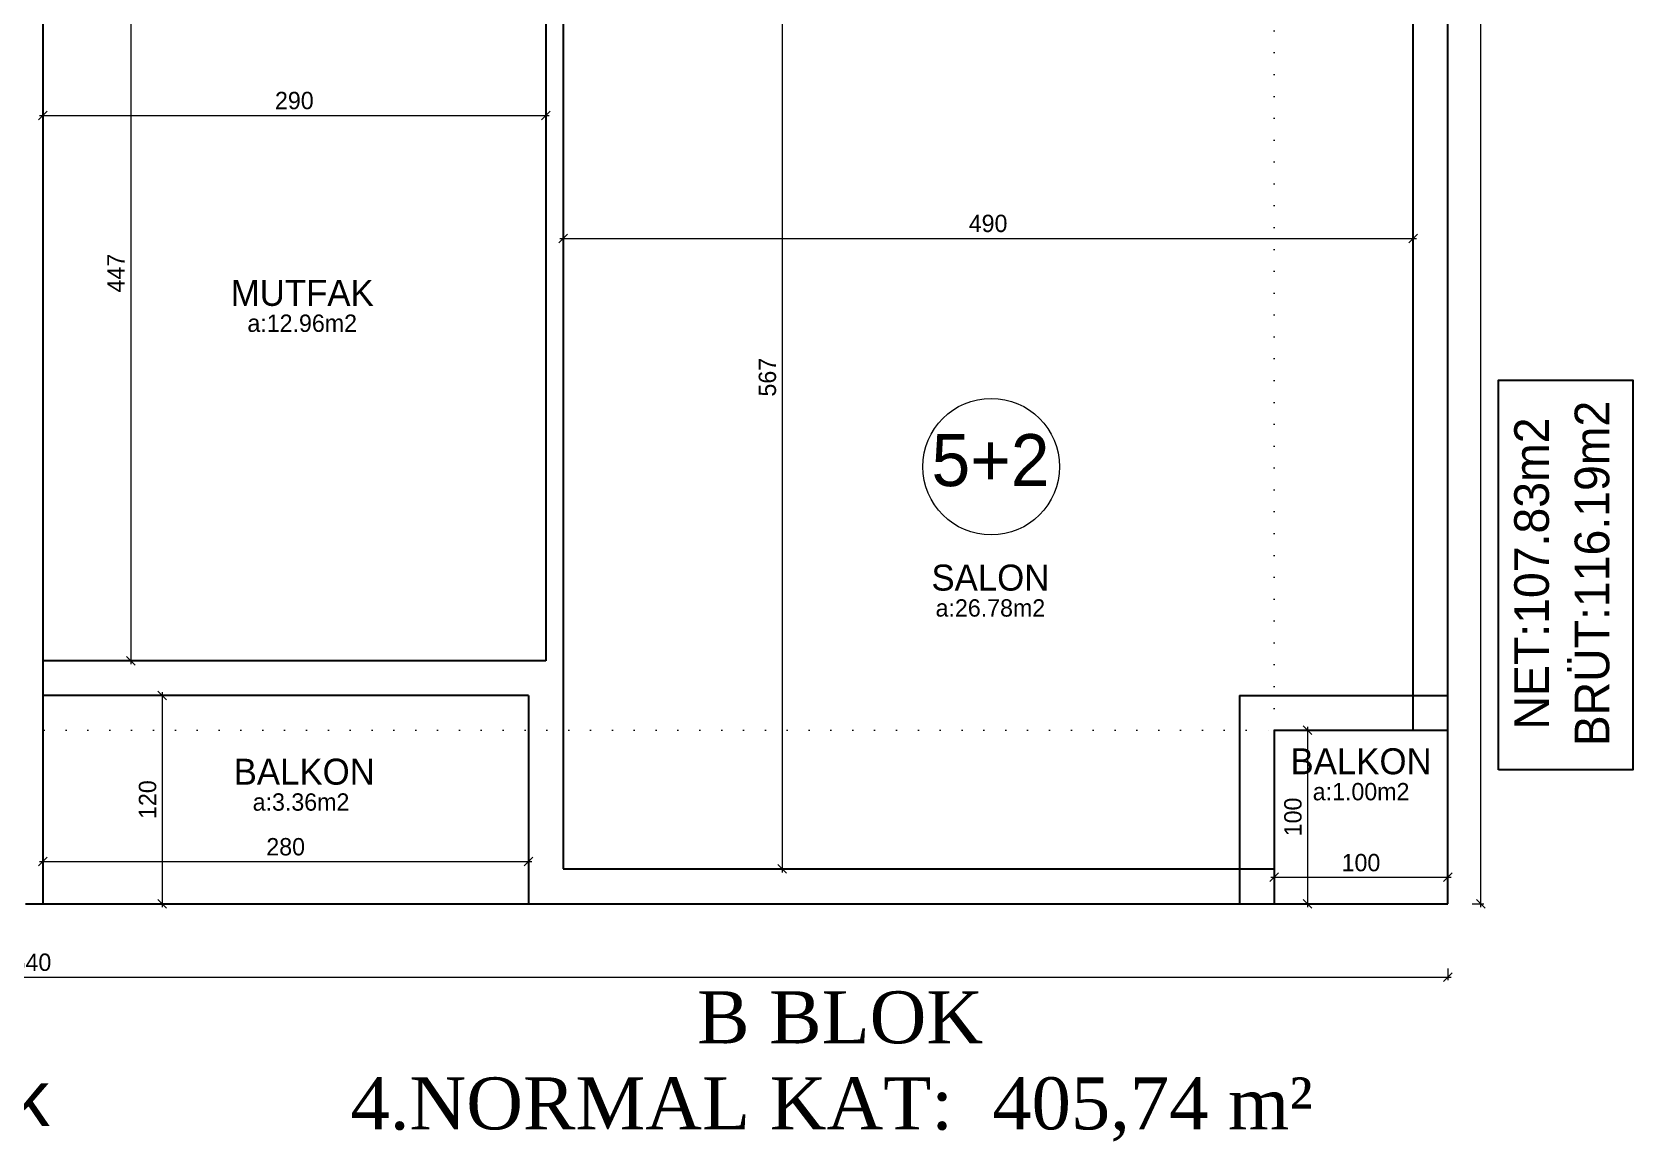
# Model space of a CAD drawing. Header units: centimetres. Extents: x 562865 to 1310255, y -148070 to 32737.
# Drawn here: x 592642 to 593565, y 732 to 1373 of the extents above; entities that cross this region are included whole.
import ezdxf
from ezdxf.enums import TextEntityAlignment as Align

# ---------------------------------------------------------------- set-up
doc = ezdxf.new("R2010")
doc.units = ezdxf.units.CM
doc.header["$LTSCALE"] = 2.5
doc.linetypes.add('DOT', pattern=[0.25, 0, -0.25])
doc.layers.get('0').update_dxf_attribs({"color": 86})
for name, color, linetype, lineweight in [('ADAKENARI', 18, 'Continuous', 5), ('DUVAR', 4, 'Continuous', 30), ('GÖRÜNÜŞLER', 96, 'Continuous', 25), ('iç ölçü', 106, 'Continuous', 18), ('Z_YOL_ADI', 7, 'Continuous', 0)]:
    doc.layers.add(name, color=color, linetype=linetype, lineweight=lineweight)
doc.layers.add('alan', color=7, linetype='Continuous')
doc.layers.add('mahal', color=7, linetype='Continuous')
doc.styles.add('autodim', font='times.ttf')
doc.styles.add('PINAR', font='comic.ttf')
doc.dimstyles.new('TEMİZ ÖLÇÜ', dxfattribs={"dimtxt": 10, "dimasz": 5, "dimexe": 1.8, "dimexo": 0.625, "dimgap": 3, "dimtad": 1, "dimdec": 0, "dimrnd": 0.5, "dimzin": 1, "dimdsep": 46, "dimtxsty": 'PINAR', "dimblk": 'OBLIQUE', "dimcen": 0.9, "dimdle": 2, "dimclrd": 256, "dimclre": 256, "dimclrt": 7, "dimadec": 0, "dimazin": 0, "dimtfac": 1, "dimtdec": 0, "dimtofl": 0, "dimtmove": 2, "dimatfit": 2, "dimfxl": 10, "dimfxlon": 1, "dimlwd": -1, "dimlwe": -1, "dimarcsym": 0})

# ---------------------------------------------------------------- blocks, each defined once
blk = doc.blocks.new('_Oblique')
at = {"color": 0, "linetype": 'ByBlock', "lineweight": -2}
blk.add_line((-0.5, -0.5), (0.5, 0.5), dxfattribs=at)
blk = doc.blocks.new('*D473')
at = {"layer": 'Defpoints', "color": 0}
for p in [(592648.58, 1342.34), (592938.58, 1342.34), (592938.58, 1324.61)]:
    blk.add_point(p, dxfattribs=at)
at = {"layer": 'iç ölçü'}
for p, q in [((592648.58, 1329.61), (592648.58, 1322.81)), ((592938.58, 1329.61), (592938.58, 1322.81)), ((592646.58, 1324.61), (592940.58, 1324.61))]:
    blk.add_line(p, q, dxfattribs=at)
at = {"layer": 'iç ölçü', "linetype": 'ByBlock', "xscale": 5, "yscale": 5, "zscale": 5, "rotation": 180}
blk.add_blockref('_Oblique', (592648.58, 1324.61), dxfattribs=at)
at = {"layer": 'iç ölçü', "linetype": 'ByBlock', "xscale": 5, "yscale": 5, "zscale": 5}
blk.add_blockref('_Oblique', (592938.58, 1324.61), dxfattribs=at)
at = {"layer": 'iç ölçü', "color": 7, "insert": (592793.58, 1333.19), "char_height": 10, "attachment_point": 5, "style": 'PINAR'}
blk.add_mtext('290', dxfattribs=at)
blk = doc.blocks.new('*D474')
at = {"layer": 'Defpoints', "color": 0}
for p in [(592780.63, 1457.25), (592699.21, 1010.25), (592780.63, 1010.25)]:
    blk.add_point(p, dxfattribs=at)
at = {"layer": 'iç ölçü'}
for p, q in [((592699.21, 1459.25), (592699.21, 1008.25)), ((592704.21, 1457.25), (592697.41, 1457.25)), ((592704.21, 1010.25), (592697.41, 1010.25))]:
    blk.add_line(p, q, dxfattribs=at)
at = {"layer": 'iç ölçü', "linetype": 'ByBlock', "xscale": 5, "yscale": 5, "zscale": 5}
for p, rotation in [((592699.21, 1457.25), 90), ((592699.21, 1010.25), 270)]:
    blk.add_blockref('_Oblique', p, dxfattribs=dict(at, rotation=rotation))
at = {"layer": 'iç ölçü', "color": 7, "insert": (592690.71, 1233.75), "char_height": 10, "attachment_point": 5, "rotation": 90, "style": 'PINAR'}
blk.add_mtext('447', dxfattribs=at)
blk = doc.blocks.new('*D475')
at = {"layer": 'Defpoints', "color": 0}
for p in [(592721.78, 990.25), (592717.39, 870.25), (592721.78, 870.25)]:
    blk.add_point(p, dxfattribs=at)
at = {"layer": 'iç ölçü'}
for p, q in [((592721.155, 990.25), (592715.59, 990.25)), ((592717.39, 992.25), (592717.39, 868.25)), ((592721.155, 870.25), (592715.59, 870.25))]:
    blk.add_line(p, q, dxfattribs=at)
at = {"layer": 'iç ölçü', "linetype": 'ByBlock', "xscale": 5, "yscale": 5, "zscale": 5}
for p, rotation in [((592717.39, 990.25), 90), ((592717.39, 870.25), 270)]:
    blk.add_blockref('_Oblique', p, dxfattribs=dict(at, rotation=rotation))
at = {"layer": 'iç ölçü', "color": 7, "insert": (592708.984046, 930.25), "char_height": 10, "attachment_point": 5, "rotation": 90, "style": 'PINAR'}
blk.add_mtext('120', dxfattribs=at)
blk = doc.blocks.new('*D476')
at = {"layer": 'Defpoints', "color": 0}
for p in [(592648.58, 933.82), (592928.58, 933.82), (592928.58, 894.57)]:
    blk.add_point(p, dxfattribs=at)
at = {"layer": 'iç ölçü'}
for p, q in [((592648.58, 899.57), (592648.58, 892.77)), ((592928.58, 899.57), (592928.58, 892.77)), ((592646.58, 894.57), (592930.58, 894.57))]:
    blk.add_line(p, q, dxfattribs=at)
at = {"layer": 'iç ölçü', "linetype": 'ByBlock', "xscale": 5, "yscale": 5, "zscale": 5, "rotation": 180}
blk.add_blockref('_Oblique', (592648.58, 894.57), dxfattribs=at)
at = {"layer": 'iç ölçü', "linetype": 'ByBlock', "xscale": 5, "yscale": 5, "zscale": 5}
blk.add_blockref('_Oblique', (592928.58, 894.57), dxfattribs=at)
at = {"layer": 'iç ölçü', "color": 7, "insert": (592788.58, 903.01), "char_height": 10, "attachment_point": 5, "style": 'PINAR'}
blk.add_mtext('280', dxfattribs=at)
blk = doc.blocks.new('*D477')
at = {"layer": 'Defpoints', "color": 0}
for p in [(593121.17, 1457.25), (593074.89, 890.25), (593121.17, 890.25)]:
    blk.add_point(p, dxfattribs=at)
at = {"layer": 'iç ölçü'}
for p, q in [((593074.89, 1459.25), (593074.89, 888.25)), ((593079.89, 1457.25), (593073.09, 1457.25)), ((593079.89, 890.25), (593073.09, 890.25))]:
    blk.add_line(p, q, dxfattribs=at)
at = {"layer": 'iç ölçü', "linetype": 'ByBlock', "xscale": 5, "yscale": 5, "zscale": 5}
for p, rotation in [((593074.89, 1457.25), 90), ((593074.89, 890.25), 270)]:
    blk.add_blockref('_Oblique', p, dxfattribs=dict(at, rotation=rotation))
at = {"layer": 'iç ölçü', "color": 7, "insert": (593066.38, 1173.75), "char_height": 10, "attachment_point": 5, "rotation": 90, "style": 'PINAR'}
blk.add_mtext('567', dxfattribs=at)
blk = doc.blocks.new('*D478')
at = {"layer": 'Defpoints', "color": 0}
for p in [(592948.58, 1282.38), (593438.58, 1282.38), (593438.58, 1253.75)]:
    blk.add_point(p, dxfattribs=at)
at = {"layer": 'iç ölçü'}
for p, q in [((592948.58, 1258.75), (592948.58, 1251.95)), ((593438.58, 1258.75), (593438.58, 1251.95)), ((592946.58, 1253.75), (593440.58, 1253.75))]:
    blk.add_line(p, q, dxfattribs=at)
at = {"layer": 'iç ölçü', "linetype": 'ByBlock', "xscale": 5, "yscale": 5, "zscale": 5, "rotation": 180}
blk.add_blockref('_Oblique', (592948.58, 1253.75), dxfattribs=at)
at = {"layer": 'iç ölçü', "linetype": 'ByBlock', "xscale": 5, "yscale": 5, "zscale": 5}
blk.add_blockref('_Oblique', (593438.58, 1253.75), dxfattribs=at)
at = {"layer": 'iç ölçü', "color": 7, "insert": (593193.58, 1262.35), "char_height": 10, "attachment_point": 5, "style": 'PINAR'}
blk.add_mtext('490', dxfattribs=at)
blk = doc.blocks.new('*D453')
at = {"layer": 'Defpoints', "color": 0}
for p in [(593399.4, 970.25), (593377.8, 870.25), (593399.4, 870.25)]:
    blk.add_point(p, dxfattribs=at)
at = {"layer": 'iç ölçü'}
for p, q in [((593382.8, 970.25), (593376, 970.25)), ((593377.8, 972.25), (593377.8, 868.25)), ((593382.8, 870.25), (593376, 870.25))]:
    blk.add_line(p, q, dxfattribs=at)
at = {"layer": 'iç ölçü', "linetype": 'ByBlock', "xscale": 5, "yscale": 5, "zscale": 5}
for p, rotation in [((593377.8, 970.25), 90), ((593377.8, 870.25), 270)]:
    blk.add_blockref('_Oblique', p, dxfattribs=dict(at, rotation=rotation))
at = {"layer": 'iç ölçü', "color": 7, "insert": (593369.394046, 920.25), "char_height": 10, "attachment_point": 5, "rotation": 90, "style": 'PINAR'}
blk.add_mtext('100', dxfattribs=at)
blk = doc.blocks.new('*D454')
at = {"layer": 'Defpoints', "color": 0}
for p in [(593358.58, 895.86), (593458.58, 895.86), (593458.58, 885.45)]:
    blk.add_point(p, dxfattribs=at)
at = {"layer": 'iç ölçü'}
for p, q in [((593358.58, 890.45), (593358.58, 883.65)), ((593458.58, 890.45), (593458.58, 883.65)), ((593356.58, 885.45), (593460.58, 885.45))]:
    blk.add_line(p, q, dxfattribs=at)
at = {"layer": 'iç ölçü', "linetype": 'ByBlock', "xscale": 5, "yscale": 5, "zscale": 5, "rotation": 180}
blk.add_blockref('_Oblique', (593358.58, 885.45), dxfattribs=at)
at = {"layer": 'iç ölçü', "linetype": 'ByBlock', "xscale": 5, "yscale": 5, "zscale": 5}
blk.add_blockref('_Oblique', (593458.58, 885.45), dxfattribs=at)
at = {"layer": 'iç ölçü', "color": 7, "insert": (593408.58, 893.86), "char_height": 10, "attachment_point": 5, "style": 'PINAR'}
blk.add_mtext('100', dxfattribs=at)
blk = doc.blocks.new('*D600')
at = {"layer": 'Defpoints', "color": 0}
for p in [(591818.58, 870.25), (593458.58, 870.25), (593458.58, 827.9)]:
    blk.add_point(p, dxfattribs=at)
at = {"layer": 'iç ölçü'}
for p, q in [((591818.58, 832.9), (591818.58, 826.1)), ((593458.58, 832.9), (593458.58, 826.1)), ((591816.58, 827.9), (593460.58, 827.9))]:
    blk.add_line(p, q, dxfattribs=at)
at = {"layer": 'iç ölçü', "linetype": 'ByBlock', "xscale": 5, "yscale": 5, "zscale": 5, "rotation": 180}
blk.add_blockref('_Oblique', (591818.58, 827.9), dxfattribs=at)
at = {"layer": 'iç ölçü', "linetype": 'ByBlock', "xscale": 5, "yscale": 5, "zscale": 5}
blk.add_blockref('_Oblique', (593458.58, 827.9), dxfattribs=at)
at = {"layer": 'iç ölçü', "color": 7, "insert": (592638.58, 836.42), "char_height": 10, "attachment_point": 5, "style": 'PINAR'}
blk.add_mtext('1640', dxfattribs=at)
blk = doc.blocks.new('*D601')
at = {"layer": 'Defpoints', "color": 0}
for p in [(593458.58, 3344.25), (593477.65, 3344.25), (593458.58, 870.25)]:
    blk.add_point(p, dxfattribs=at)
at = {"layer": 'iç ölçü'}
for p, q in [((593472.65, 3344.25), (593479.45, 3344.25)), ((593477.65, 868.25), (593477.65, 3346.25)), ((593472.65, 870.25), (593479.45, 870.25))]:
    blk.add_line(p, q, dxfattribs=at)
at = {"layer": 'iç ölçü', "linetype": 'ByBlock', "xscale": 5, "yscale": 5, "zscale": 5}
for p, rotation in [((593477.65, 3344.25), 90), ((593477.65, 870.25), 270)]:
    blk.add_blockref('_Oblique', p, dxfattribs=dict(at, rotation=rotation))
at = {"layer": 'iç ölçü', "color": 7, "insert": (593469.15, 2107.25), "char_height": 10, "attachment_point": 5, "rotation": 90, "style": 'PINAR'}
blk.add_mtext('2474', dxfattribs=at)

msp = doc.modelspace()

# ---------------------------------------------------------------- linework, layer by layer
at = {"layer": 'ADAKENARI', "color": 2, "linetype": 'DOT', "ltscale": 20}
msp.add_lwpolyline([(593358.58, 3244.25), (591918.58, 3244.25), (591918.58, 970.25), (593358.58, 970.25)], close=True, dxfattribs=at)
at = {"layer": 'DUVAR'}
for p, q in [((593458.58, 870.25), (593458.58, 3344.25)), ((593438.58, 970.25), (593438.58, 3244.25)), ((592648.58, 1837.25), (592648.58, 870.25)), ((592948.58, 1467.25), (592948.58, 890.25)), ((592938.58, 1457.25), (592938.58, 1010.25)), ((592938.58, 1010.25), (592648.58, 1010.25)), ((592928.58, 990.25), (592648.58, 990.25)), ((592928.58, 990.25), (592928.58, 870.25)), ((593338.58, 990.25), (593338.58, 870.25)), ((593338.58, 990.25), (593458.58, 990.25)), ((593358.58, 970.25), (593358.58, 870.25)), ((593358.58, 970.25), (593458.58, 970.25)), ((592948.58, 890.25), (593358.58, 890.25)), ((592638.58, 870.25), (593458.58, 870.25))]:
    msp.add_line(p, q, dxfattribs=at)
at = {"layer": 'GÖRÜNÜŞLER', "lineweight": 30}
msp.add_lwpolyline([(593487.85, 947.42), (593487.85, 1172), (593565.42, 1172), (593565.42, 947.42)], close=True, dxfattribs=at)
at = {"layer": 'iç ölçü'}
msp.add_circle((593195.36, 1122.17), 39.38, dxfattribs=at)

# ---------------------------------------------------------------- texts
at = {"layer": 'alan', "style": 'PINAR'}
for s, p in [('a:12.96m2', (592798.12, 1199.88)), ('a:26.78m2', (593194.91, 1035.73)), ('a:3.36m2 ', (592799.28, 923.85)), ('a:1.00m2', (593408.64, 929.84))]:
    msp.add_text(s, height=10, dxfattribs=at).set_placement(p, align=Align.CENTER)
at = {"layer": 'alan', "lineweight": 90, "style": 'PINAR'}
for s, p in [('BRÜT:116.19m2', (593551.78, 1060.58)), ('NET:107.83m2', (593516.94, 1060.58))]:
    msp.add_text(s, height=20, rotation=90, dxfattribs=at).set_placement(p, align=Align.CENTER)
at = {"layer": 'mahal'}
for s, height, style, p in [('MUTFAK', 15, 'PINAR', (592798.12, 1214.88)), ('5+2', 30, 'PINAR', (593194.98, 1110.95)), ('SALON', 15, 'PINAR', (593194.91, 1050.73)), ('BALKON', 15, 'PINAR', (593408.64, 944.84)), ('BALKON', 15, 'PINAR', (592799.28, 938.85)), ('B BLOK', 30, 'autodim', (593108.29, 789.76)), ('4.NORMAL KAT:  405,74 m²', 30, 'autodim', (593103.39, 740.13))]:
    msp.add_text(s, height=height, dxfattribs=dict(at, style=style)).set_placement(p, align=Align.CENTER)
at = {"layer": 'Z_YOL_ADI', "style": 'PINAR'}
msp.add_text('HAYDAR PAŞA Sokak', height=32, dxfattribs=at).set_placement((592217.16, 742.15))

# ---------------------------------------------------------------- dimensions: what is measured, and where the dimension line sits
at = {"layer": 'iç ölçü'}
for base, p1, p2, picture, middle in [((593477.65, 3344.25), (593458.58, 870.25), (593458.58, 3344.25), '*D601', (593469.15, 2107.25)), ((592699.21, 1010.25), (592780.63, 1457.25), (592780.63, 1010.25), '*D474', (592690.71, 1233.75)), ((593074.89, 890.25), (593121.17, 1457.25), (593121.17, 890.25), '*D477', (593066.38, 1173.75)), ((592717.39, 870.25), (592721.78, 990.25), (592721.78, 870.25), '*D475', (592708.98, 930.25)), ((593377.8, 870.25), (593399.4, 970.25), (593399.4, 870.25), '*D453', (593369.39, 920.25))]:
    dim = msp.add_linear_dim(base=base, p1=p1, p2=p2, angle=90, dimstyle='TEMİZ ÖLÇÜ', override={"dimfxl": 5, "dimarcsym": 1}, dxfattribs=at)
    dim.commit()
    dim.dimension.update_dxf_attribs({"geometry": picture, "text_midpoint": middle})
for base, p1, p2, picture, middle in [((592938.58, 1324.61), (592648.58, 1342.34), (592938.58, 1342.34), '*D473', (592793.58, 1333.19)), ((593438.58, 1253.75), (592948.58, 1282.38), (593438.58, 1282.38), '*D478', (593193.58, 1262.35)), ((592928.58, 894.57), (592648.58, 933.82), (592928.58, 933.82), '*D476', (592788.58, 903.01)), ((593458.58, 885.45), (593358.58, 895.86), (593458.58, 895.86), '*D454', (593408.58, 893.86)), ((593458.58, 827.9), (591818.58, 870.25), (593458.58, 870.25), '*D600', (592638.58, 836.42))]:
    dim = msp.add_linear_dim(base=base, p1=p1, p2=p2, dimstyle='TEMİZ ÖLÇÜ', override={"dimfxl": 5, "dimarcsym": 1}, dxfattribs=at)
    dim.commit()
    dim.dimension.update_dxf_attribs({"geometry": picture, "text_midpoint": middle})

doc.saveas('drawing.dxf')
